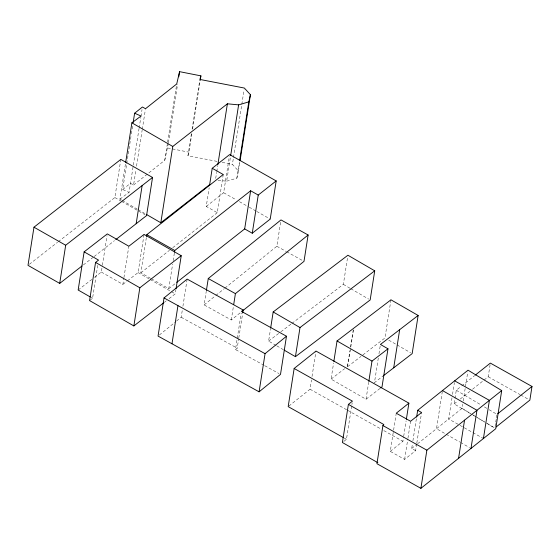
<?xml version="1.0" encoding="UTF-8"?>
<svg xmlns="http://www.w3.org/2000/svg" width="560" height="560" viewBox="0 0 560 560"><rect width="100%" height="100%" fill="white"/><g stroke="black" fill="none" stroke-linecap="round" stroke-linejoin="round"><path stroke-width="0.42" stroke-dasharray="2.8 2.1" d="M89.586 300.587L92.575 298.27L98.014 263.508M94.514 277.34L101.332 272.055L102.263 266.126M102.396 265.272L107.044 235.599M58.268 241.724L114.856 197.554L120.827 159.397M121.457 200.004L119.945 199.122L125.447 163.975M139.069 128.443L129.087 192.332L122.668 189.546L131.264 134.673M131.397 133.812L132.734 125.244M139.16 128.023L140.812 117.299M140.945 116.438L142.023 109.578M122.668 189.546L130.473 183.316L133.56 185.038L135.975 169.603M136.514 166.173L142.149 130.165M142.289 129.304L145.376 109.585M101.332 272.055L122.864 284.382L123.795 278.446M123.928 277.599L128.842 246.232M127.498 280.791L138.089 272.587L144.067 234.43M150.661 278.383L140.84 272.825L146.545 236.369M133.56 185.038L164.766 160.272L167.454 143.129M167.587 142.268L176.715 83.965M164.766 160.272L168.301 143.682M168.434 142.821L177.562 84.518M217.021 161.378L187.943 155.75L191.569 132.601M192.101 129.171L199.759 80.297M187.943 155.75L188.951 152.18L191.905 133.315M192.577 129.031L200.235 80.157M151.417 278.81L168.791 288.645L172.641 264.054M173.173 260.666L174.363 253.029M169.043 298.669L175.252 293.86L175.917 289.618M176.561 321.02L181.188 317.254L182.385 309.624M182.917 306.236L187.033 279.951M223.251 174.517L217.273 212.674L206.248 206.43L209.167 187.782M215.705 178.402L216.65 172.396M216.783 171.542L217.721 165.543M240.016 312.949L231.287 319.984L204.134 304.899L206.262 291.291M206.248 206.43L223.65 192.731L229.362 156.275M218.029 180.362L226.667 181.174L230.426 157.164M226.667 181.174L236.852 178.185L238.469 171.01L232.414 164.36L233.352 158.361M233.485 157.5L241.675 105.203M241.808 104.342L244.09 89.768M236.852 178.185L239.407 161.896M238.469 171.01L239.946 161.581M231.287 319.984L233.548 305.529M264.005 365.288L235.487 349.552L241.199 313.096M235.487 349.552L237.202 348.159L238.658 338.828M238.791 337.981L242.648 313.397M224.903 288.155L276.85 246.274L280.714 221.613M276.066 345.422L268.618 341.096L270.501 329.098M288.862 406.084L310.03 389.221L311.486 379.897M312.018 376.502L316.001 351.064M291.9 323.421L343.35 284.368L347.648 256.942M379.988 388.5L366.023 399.238L331.079 379.12L333.599 363.006M347.403 366.562L350.021 350.378M350.553 346.99L353.213 330.029M347.501 366.492L350.644 347.963M350.777 347.116L353.696 328.461M343.763 441.455L346.458 439.306L351.771 405.391M351.904 404.537L352.17 402.843M366.023 399.238L368.683 382.284M378.308 358.022L374.458 382.613L383.425 375.711M378.966 353.787L380.163 346.157M390.957 299.817L384.979 337.967L361.676 355.887M416.682 443.87L415.618 450.653L404.621 459.41L390.278 451.374L393.463 431.025M393.596 430.178L396.256 413.217M390.278 451.374L402.92 441.301L403.578 437.066M403.711 436.219L406.105 420.952M404.621 459.41L407.806 439.061M407.939 438.214L410.592 421.26M415.618 450.653L411.712 448.455L412.377 444.22M412.909 440.825L416.36 418.782M416.815 443.016L421.596 412.496M442.337 391.405L436.499 428.715L445.494 433.86M452.004 397.803L448.686 418.999L459.256 424.942M452.536 394.415L454.398 382.543M470.421 413.553L454.146 403.907L456.281 390.25L461.055 386.449M417.592 443.772L462.063 408.345L462.7 404.264M463.211 401.002L467.775 371.868M472.542 389.249L488.215 376.761L490.35 363.104M495.103 426.314L495.635 422.898M495.768 422.044L496.3 418.635M496.44 417.781L496.972 414.365L488.096 409.101M159.376 335.013L175.903 321.559M204.134 304.899L215.194 295.981M215.831 295.47L224.224 288.701M461.734 385.91L474.677 375.592M454.146 403.907L457.555 401.191M460.278 399.021L469.819 391.419M411.712 448.455L416.941 444.29M140.84 272.825L169.484 250.285M172.76 247.709L217.273 212.674M168.791 288.645L175.469 283.388M29.351 264.292L57.575 242.263M83.363 264.936L92.855 257.53M94.171 256.494L114.443 240.674M78.155 290.017L91.791 279.454M122.864 284.382L126.833 281.309M164.213 302.414L166.285 300.804M331.079 379.12L344.687 368.655M347.718 366.618L360.997 356.412M268.618 341.096L278.929 333.27M280.861 331.8L291.249 323.918M119.945 199.122L129.087 192.332M222.152 162.372L232.414 164.36M167.629 147.966L188.951 152.18M181.188 317.254L237.202 348.159M264.754 365.701L279.006 373.562M276.85 246.274L285.901 251.3M286.657 251.72L302.491 260.526M488.215 376.761L520.016 394.597M520.772 395.017L528.346 399.266M460.012 425.369L483.427 438.522M310.03 389.221L346.682 409.773M347.424 410.193L380.8 428.897M383.845 430.612L402.92 441.301M344.204 438.039L346.458 439.306M223.65 192.731L236.418 199.962M239.428 201.656L248.437 206.759M249.186 207.186L255.948 211.008M256.697 211.435L270.221 219.086M114.856 197.554L120.897 200.991M121.653 201.418L145.054 214.746M446.243 434.287L459.739 442.001M460.488 442.435L469.49 447.573M138.089 272.587L149.464 279.097M150.227 279.531L170.702 291.256M171.458 291.69L175.252 293.86M91.056 297.402L92.575 298.27M388.752 340.144L396.305 344.491M397.061 344.925L410.655 352.751M122.213 200.438L137.354 209.195M138.11 209.629L145.677 214.004M343.35 284.368L350.056 288.267M350.798 288.701L368.676 299.089M276.815 345.856L283.514 349.755M456.281 390.25L481.439 405.16M484.393 406.91L487.354 408.667M473.382 415.303L485.219 422.324M494.095 427.581L485.954 422.758L494.235 427.812M462.063 408.345L471.037 413.777M471.786 414.232L474.782 416.045M475.531 416.493L485.254 422.38"/><path stroke-width="0.84" d="M115.801 239.617L146.559 215.6L152.537 177.45L120.827 159.397L33.978 227.199L28 265.349L59.703 283.402L82.005 265.993M59.703 283.402L65.681 245.245L152.537 177.45M176.05 288.771L181.23 255.703L144.067 234.43L128.842 246.232L107.303 233.905L84.133 251.86L78.155 290.017L90.3 296.968M84.133 251.86L98.546 260.113L95.557 262.43L89.586 300.587L133.861 325.934L163.527 302.946M125.713 162.26L131.894 122.815L141.036 116.025L134.617 113.239L133.14 122.668M136.164 223.72L142.135 185.563M146.545 236.369L146.811 234.675L223.251 174.517L212.219 168.28L209.566 185.234M133.861 325.934L139.839 287.777L181.23 255.703M178.773 76.804L179.578 71.659L200.907 75.866L200.235 80.157M146.433 214.445L160.818 222.761L172.767 146.454L227.388 103.81L238.616 104.867L248.808 101.878L250.418 94.703L244.363 88.053L199.892 79.443L200.907 75.866M164.031 297.934L158.06 336.091L259.091 391.825L280.504 374.388L286.482 336.231L241.465 311.395L243.173 310.002L187.166 279.104L164.031 297.934L265.062 353.668L286.482 336.231M174.496 252.182L174.762 250.488L250.642 190.771L258.237 195.062L276.192 180.929L229.628 154.581L212.219 168.28M171.976 343.77L177.954 305.613M217.854 164.682L227.388 103.81M206.395 290.444L208.264 278.537L280.98 219.912L308.126 234.997L304.003 261.359L242.669 310.814M230.692 155.456L238.616 104.867M239.673 160.181L248.808 101.878M240.079 160.727L250.418 94.703M176.806 282.331L244.671 228.921L250.642 190.771M233.681 304.682L235.41 293.629L308.126 234.997M244.671 228.921L252.259 233.219L258.237 195.062M242.774 312.55L243.173 310.002M276.192 180.929L270.221 219.086L252.259 233.219M259.091 391.825L265.062 353.668M270.634 328.237L273.182 311.955L347.914 255.234L374.731 270.823L370.167 299.957L295.435 356.685L284.263 350.189M295.435 356.685L299.999 327.551L374.731 270.823M406.371 419.258L408.891 403.151L316.001 351.064L294.154 368.473L288.183 406.623L343.448 437.612M333.865 361.312L337.05 340.963L390.957 299.817L418.138 315.462L412.16 353.619L383.425 375.711M294.154 368.473L352.436 401.149L348.39 404.376L342.412 442.526L377.867 462.7M368.816 381.437L372.001 361.088L387.975 348.803L380.429 344.456L418.138 315.462M387.975 348.803L381.997 386.96L380.66 387.989M348.39 404.376L383.838 424.55L382.921 425.544L376.943 463.701L420.896 488.341L495.733 428.722L501.704 390.565L468.034 370.188L417.683 410.305L416.626 417.088M393.708 367.815L399.679 329.658M420.896 488.341L426.867 450.184L501.704 390.565M458.577 458.318L464.555 420.161M470.988 448.434L476.959 410.277L442.47 390.558M483.427 438.522L489.405 400.365L454.664 380.849M475.363 375.053L490.35 363.104L532 386.456L529.865 400.113L496.181 426.951M179.578 71.659L176.715 83.965L145.509 108.724L142.422 107.009L134.617 113.239M408.891 403.151L396.256 413.217L410.592 421.26L421.596 412.496L417.683 410.305M497.644 413.826L532 386.456M160.818 222.761L209.384 184.842M208.264 278.537L235.41 293.629M382.921 425.544L426.867 450.184M146.811 234.675L174.762 250.488M33.978 227.199L65.681 245.245M95.557 262.43L139.839 287.777M337.05 340.963L372.001 361.088M131.894 122.815L172.767 146.454M273.182 311.955L299.999 327.551"/></g></svg>
